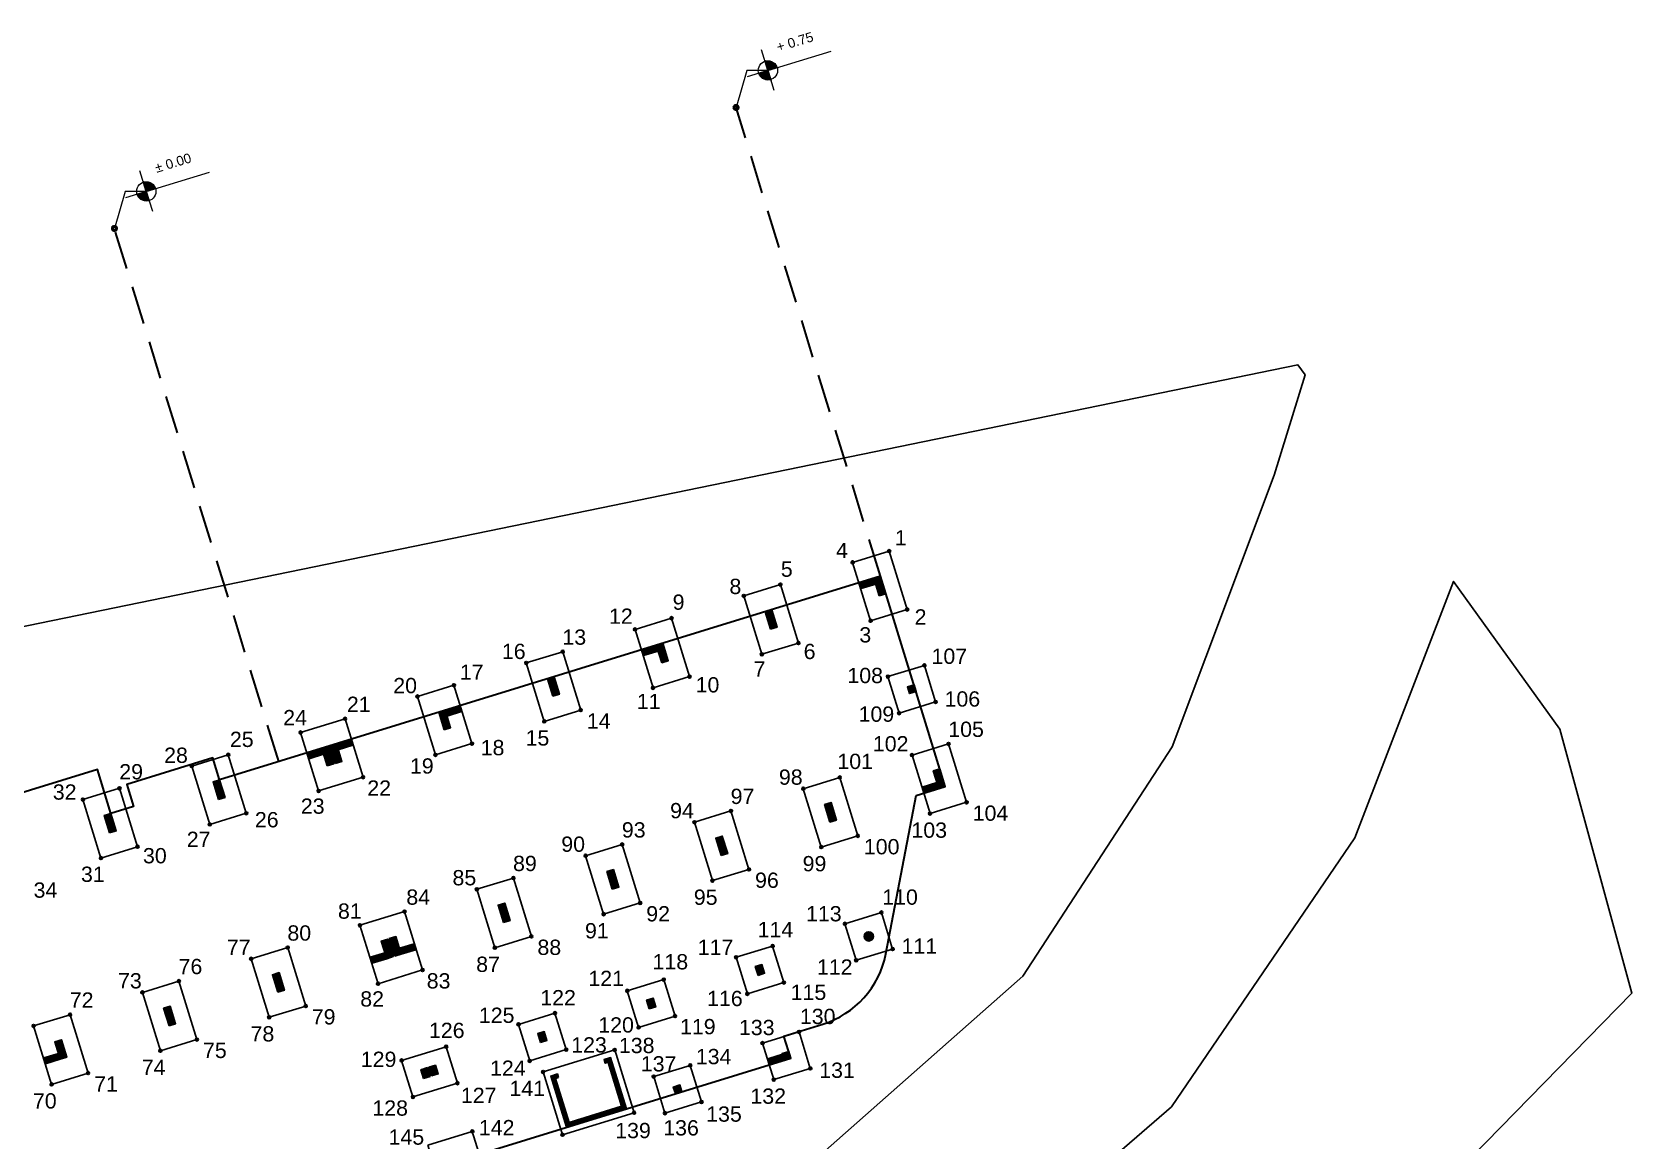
# Model space of a CAD drawing. Header units: metres. Extents: x 7509067 to 7509712, y 4726925 to 4727058.
# Drawn here: x 7509438.9 to 7509543.6, y 4726985.3 to 4727057.8 of the extents above; entities that cross this region are included whole.
import ezdxf

# ---------------------------------------------------------------- set-up
doc = ezdxf.new("R2010")
doc.units = ezdxf.units.M
doc.header["$PDMODE"] = 32
doc.header["$PDSIZE"] = 0.2
doc.linetypes.add('DASHED', pattern=[0.75, 0.5, -0.25])
for name, color, linetype, lineweight in [('Fasada', 7, 'Continuous', 15), ('Fasada_Pen_No__1', 1, 'Continuous', 18), ('muri', 7, 'Continuous', 40), ('Nr-Ri', 1, 'Continuous', 0), ('Shtyllat', 1, 'Continuous', 25), ('Text', 7, 'Continuous', 18)]:
    doc.layers.add(name, color=color, linetype=linetype, lineweight=lineweight)
doc.layers.add('Parcela_Bazë', color=7, linetype='Continuous')
doc.layers.add('Pikat e shputave', color=1, linetype='Continuous')
doc.styles.add('Dimensionet CM', font='swissc.ttf', dxfattribs={"height": 15})
doc.styles.get("Standard").update_dxf_attribs({"font": 'arial.ttf'})
pattern_1 = [(152.13, (7507569.8459, 4719710.250883), (-0.02968415523, -0.0561346678), []), (242.13, (7507569.8459, 4719710.250883), (0.0561346678, -0.02968415523), [])]

msp = doc.modelspace()

# ---------------------------------------------------------------- hatches: boundary and pattern name
h = msp.add_hatch()
h.set_pattern_fill('ANSI37', color=1, scale=0.02, angle=107.13)
h.set_pattern_definition([(152.13, (7507569.8459, 4719710.250883), (-0.02968415523, -0.0561346678), []), (242.13, (7507569.8459, 4719710.250883), (0.0561346678, -0.02968415523), [])])
h.paths.add_polyline_path([(7509476.724, 4726990.722), (7509476.294, 4726990.589), (7509476.367, 4726990.351), (7509476.558, 4726990.409), (7509477.442, 4726987.542), (7509474.002, 4726986.482), (7509473.118, 4726989.349), (7509473.309, 4726989.408), (7509473.236, 4726989.647), (7509472.806, 4726989.514), (7509473.836, 4726986.17), (7509477.755, 4726987.377)])
at = {"layer": 'Fasada'}
h = msp.add_hatch(color=256, dxfattribs=at)
h.dxf.hatch_style = 1
h.paths.add_polyline_path([(7509487.013, 4727055.308), (7509486.411, 4727055.124, 0.4142136), (7509487.197, 4727054.705)])
h.paths.add_polyline_path([(7509486.829, 4727055.91), (7509487.013, 4727055.308), (7509487.616, 4727055.492, 0.4142136)])
h = msp.add_hatch(color=256, dxfattribs=at)
h.dxf.hatch_style = 1
h.paths.add_polyline_path([(7509446.34, 4727047.393), (7509445.738, 4727047.209, 0.4142136), (7509446.524, 4727046.79)])
h.paths.add_polyline_path([(7509446.156, 4727047.995), (7509446.34, 4727047.393), (7509446.943, 4727047.577, 0.4142136)])
at = {"layer": 'Shtyllat'}
h = msp.add_hatch(dxfattribs=at)
h.set_pattern_fill('ANSI37', color=256, scale=0.02, angle=107.13, style=0)
h.set_pattern_definition([(152.13, (7508003.392076, 4727075.39005), (-0.0296841552, -0.0561346678), []), (242.13, (7508003.392076, 4727075.39005), (0.0561346678, -0.0296841552), [])])
h.paths.add_polyline_path([(7509494.001, 4727021.92), (7509493.95, 4727022.087), (7509492.994, 4727021.793), (7509493.045, 4727021.625)])
h.paths.add_polyline_path([(7509493.045, 4727021.625), (7509493.112, 4727021.41), (7509494.067, 4727021.705), (7509494.001, 4727021.92)])
h = msp.add_hatch(dxfattribs=at)
h.set_pattern_fill('ANSI37', color=256, scale=0.02, angle=107.13, style=0)
h.set_pattern_definition([(152.13, (7508029.65342, 4727174.03053), (-0.0296841552, -0.0561346678), []), (242.13, (7508029.65342, 4727174.03053), (0.0561346678, -0.0296841552), [])])
h.paths.add_polyline_path([(7509494.38, 4727022.22), (7509494.165, 4727022.153), (7509494.452, 4727021.222), (7509494.667, 4727021.288)])
h.paths.add_polyline_path([(7509494.165, 4727022.153), (7509493.95, 4727022.087), (7509494.237, 4727021.155), (7509494.452, 4727021.222)])
h.paths.add_polyline_path([(7509494.452, 4727021.222), (7509494.237, 4727021.155), (7509494.303, 4727020.94), (7509494.518, 4727021.007)])
h.paths.add_polyline_path([(7509494.667, 4727021.288), (7509494.452, 4727021.222), (7509494.518, 4727021.007), (7509494.733, 4727021.073)])
h = msp.add_hatch(dxfattribs=at)
h.set_pattern_fill('ANSI37', color=256, scale=0.02, angle=107.13, style=0)
h.set_pattern_definition([(152.13, (7508022.53391, 4727171.8362), (-0.0296841552, -0.0561346678), []), (242.13, (7508022.53391, 4727171.8362), (0.0561346678, -0.0296841552), [])])
h.paths.add_polyline_path([(7509487.26, 4727020.025), (7509487.045, 4727019.959), (7509487.332, 4727019.027), (7509487.547, 4727019.094)])
h.paths.add_polyline_path([(7509487.045, 4727019.959), (7509486.83, 4727019.893), (7509487.117, 4727018.961), (7509487.332, 4727019.027)])
h.paths.add_polyline_path([(7509487.332, 4727019.027), (7509487.117, 4727018.961), (7509487.183, 4727018.746), (7509487.398, 4727018.812)])
h.paths.add_polyline_path([(7509487.547, 4727019.094), (7509487.332, 4727019.027), (7509487.398, 4727018.812), (7509487.613, 4727018.878)])
h = msp.add_hatch(dxfattribs=at)
h.set_pattern_fill('ANSI37', color=256, scale=0.02, angle=107.13, style=0)
h.set_pattern_definition([(152.13, (7507989.153056, 4727071.001395), (-0.0296841552, -0.0561346678), []), (242.13, (7507989.153056, 4727071.001395), (0.0561346678, -0.0296841552), [])])
h.paths.add_polyline_path([(7509479.762, 4727017.531), (7509479.71, 4727017.698), (7509478.755, 4727017.404), (7509478.806, 4727017.237)])
h.paths.add_polyline_path([(7509478.806, 4727017.237), (7509478.873, 4727017.022), (7509479.828, 4727017.316), (7509479.762, 4727017.531)])
h = msp.add_hatch(dxfattribs=at)
h.set_pattern_fill('ANSI37', color=256, scale=0.02, angle=107.13, style=0)
h.set_pattern_definition([(152.13, (7508015.4144, 4727169.64187), (-0.0296841552, -0.0561346678), []), (242.13, (7508015.4144, 4727169.64187), (0.0561346678, -0.0296841552), [])])
h.paths.add_polyline_path([(7509480.141, 4727017.831), (7509479.926, 4727017.765), (7509480.213, 4727016.833), (7509480.428, 4727016.899)])
h.paths.add_polyline_path([(7509479.926, 4727017.765), (7509479.71, 4727017.698), (7509479.998, 4727016.767), (7509480.213, 4727016.833)])
h.paths.add_polyline_path([(7509480.213, 4727016.833), (7509479.998, 4727016.767), (7509480.064, 4727016.552), (7509480.279, 4727016.618)])
h.paths.add_polyline_path([(7509480.428, 4727016.899), (7509480.213, 4727016.833), (7509480.279, 4727016.618), (7509480.494, 4727016.684)])
h = msp.add_hatch(dxfattribs=at)
h.set_pattern_fill('ANSI37', color=256, scale=0.02, angle=107.13, style=0)
h.set_pattern_definition([(152.13, (7508008.29489, 4727167.44754), (-0.0296841552, -0.0561346678), []), (242.13, (7508008.29489, 4727167.44754), (0.0561346678, -0.0296841552), [])])
h.paths.add_polyline_path([(7509473.021, 4727015.637), (7509472.806, 4727015.57), (7509473.093, 4727014.639), (7509473.308, 4727014.705)])
h.paths.add_polyline_path([(7509472.806, 4727015.57), (7509472.591, 4727015.504), (7509472.878, 4727014.572), (7509473.093, 4727014.639)])
h.paths.add_polyline_path([(7509473.093, 4727014.639), (7509472.878, 4727014.572), (7509472.944, 4727014.357), (7509473.159, 4727014.424)])
h.paths.add_polyline_path([(7509473.308, 4727014.705), (7509473.093, 4727014.639), (7509473.159, 4727014.424), (7509473.374, 4727014.49)])
h = msp.add_hatch(dxfattribs=at)
h.set_pattern_fill('ANSI37', color=256, scale=0.01, angle=17.13)
h.set_pattern_definition([(62.13, (7497231.893146, 4729305.012693), (-0.0280673339, 0.01484207762), []), (152.13, (7497231.893146, 4729305.012693), (-0.01484207762, -0.0280673339), [])])
h.paths.add_polyline_path([(7509496.276, 4727014.538), (7509496.706, 4727014.67), (7509496.574, 4727015.1), (7509496.144, 4727014.968)])
h = msp.add_hatch(dxfattribs=at)
h.set_pattern_fill('ANSI37', color=256, scale=0.02, angle=107.13, style=0)
h.set_pattern_definition([(152.13, (7508001.17538, 4727165.253214), (-0.0296841552, -0.0561346678), []), (242.13, (7508001.17538, 4727165.253214), (0.0561346678, -0.0296841552), [])])
h.paths.add_polyline_path([(7509465.901, 4727013.442), (7509465.686, 4727013.376), (7509465.974, 4727012.444), (7509466.189, 4727012.511)])
h.paths.add_polyline_path([(7509465.686, 4727013.376), (7509465.471, 4727013.31), (7509465.759, 4727012.378), (7509465.974, 4727012.444)])
h.paths.add_polyline_path([(7509465.974, 4727012.444), (7509465.759, 4727012.378), (7509465.825, 4727012.163), (7509466.04, 4727012.229)])
h.paths.add_polyline_path([(7509466.189, 4727012.511), (7509465.974, 4727012.444), (7509466.04, 4727012.229), (7509466.255, 4727012.296)])
h = msp.add_hatch(dxfattribs=at)
h.set_pattern_fill('ANSI37', color=256, scale=0.02, angle=107.13, style=0)
h.set_pattern_definition([(152.13, (7507976.29971, 4727067.03982), (-0.0296841552, -0.0561346678), []), (242.13, (7507976.29971, 4727067.03982), (0.0561346678, -0.0296841552), [])])
h.paths.add_polyline_path([(7509466.909, 4727013.57), (7509466.857, 4727013.737), (7509465.901, 4727013.442), (7509465.953, 4727013.275)])
h.paths.add_polyline_path([(7509465.953, 4727013.275), (7509466.019, 4727013.06), (7509466.975, 4727013.355), (7509466.909, 4727013.57)])
h = msp.add_hatch(dxfattribs=at)
h.set_pattern_fill('ANSI37', color=256, scale=0.02, angle=107.13, style=0)
h.set_pattern_definition([(152.13, (7507969.1802, 4727064.845494), (-0.0296841552, -0.0561346678), []), (242.13, (7507969.1802, 4727064.845494), (0.0561346678, -0.0296841552), [])])
h.paths.add_polyline_path([(7509459.789, 4727011.375), (7509459.738, 4727011.542), (7509458.782, 4727011.248), (7509458.834, 4727011.081)])
h.paths.add_polyline_path([(7509458.834, 4727011.081), (7509458.9, 4727010.866), (7509459.855, 4727011.16), (7509459.789, 4727011.375)])
h = msp.add_hatch(dxfattribs=at)
h.set_pattern_fill('ANSI37', color=256, scale=0.02, angle=107.13, style=0)
h.set_pattern_definition([(152.13, (7507967.26896, 4727064.25642), (-0.0296841552, -0.0561346678), []), (242.13, (7507967.26896, 4727064.25642), (0.0561346678, -0.0296841552), [])])
h.paths.add_polyline_path([(7509457.878, 4727010.786), (7509457.826, 4727010.953), (7509456.871, 4727010.659), (7509456.922, 4727010.492)])
h.paths.add_polyline_path([(7509456.922, 4727010.492), (7509456.989, 4727010.277), (7509457.944, 4727010.571), (7509457.878, 4727010.786)])
h = msp.add_hatch(dxfattribs=at)
h.set_pattern_fill('ANSI37', color=256, scale=0.02, angle=107.13, style=0)
h.set_pattern_definition([(152.13, (7507993.53027, 4727162.89689), (-0.0296841552, -0.0561346678), []), (242.13, (7507993.53027, 4727162.89689), (0.0561346678, -0.0296841552), [])])
h.paths.add_polyline_path([(7509458.256, 4727011.086), (7509458.041, 4727011.02), (7509458.329, 4727010.088), (7509458.544, 4727010.154)])
h.paths.add_polyline_path([(7509458.041, 4727011.02), (7509457.826, 4727010.953), (7509458.114, 4727010.022), (7509458.329, 4727010.088)])
h.paths.add_polyline_path([(7509458.329, 4727010.088), (7509458.114, 4727010.022), (7509458.18, 4727009.807), (7509458.395, 4727009.873)])
h.paths.add_polyline_path([(7509458.544, 4727010.154), (7509458.329, 4727010.088), (7509458.395, 4727009.873), (7509458.61, 4727009.939)])
h = msp.add_hatch(dxfattribs=at)
h.set_pattern_fill('ANSI37', color=256, scale=0.02, angle=107.13, style=0)
h.set_pattern_definition([(152.13, (7507994.05587, 4727163.058886), (-0.0296841552, -0.0561346678), []), (242.13, (7507994.05587, 4727163.058886), (0.0561346678, -0.0296841552), [])])
h.paths.add_polyline_path([(7509458.782, 4727011.248), (7509458.567, 4727011.182), (7509458.854, 4727010.25), (7509459.069, 4727010.316)])
h.paths.add_polyline_path([(7509458.567, 4727011.182), (7509458.352, 4727011.115), (7509458.639, 4727010.184), (7509458.854, 4727010.25)])
h.paths.add_polyline_path([(7509458.854, 4727010.25), (7509458.639, 4727010.184), (7509458.705, 4727009.969), (7509458.92, 4727010.035)])
h.paths.add_polyline_path([(7509459.069, 4727010.316), (7509458.854, 4727010.25), (7509458.92, 4727010.035), (7509459.135, 4727010.101)])
h = msp.add_hatch(dxfattribs=at)
h.set_pattern_fill('ANSI37', color=256, scale=0.02, angle=107.13, style=0)
h.set_pattern_definition([(152.13, (7508033.541356, 4727161.416094), (-0.0296841552, -0.0561346678), []), (242.13, (7508033.541356, 4727161.416094), (0.0561346678, -0.0296841552), [])])
h.paths.add_polyline_path([(7509498.267, 4727009.605), (7509498.052, 4727009.539), (7509498.34, 4727008.607), (7509498.555, 4727008.673)])
h.paths.add_polyline_path([(7509498.052, 4727009.539), (7509497.837, 4727009.473), (7509498.125, 4727008.541), (7509498.34, 4727008.607)])
h.paths.add_polyline_path([(7509498.34, 4727008.607), (7509498.125, 4727008.541), (7509498.191, 4727008.326), (7509498.406, 4727008.392)])
h.paths.add_polyline_path([(7509498.555, 4727008.673), (7509498.34, 4727008.607), (7509498.406, 4727008.392), (7509498.621, 4727008.458)])
h = msp.add_hatch(dxfattribs=at)
h.set_pattern_fill('ANSI37', color=256, scale=0.02, angle=107.13, style=0)
h.set_pattern_definition([(152.13, (7507986.41079, 4727160.70257), (-0.0296841552, -0.0561346678), []), (242.13, (7507986.41079, 4727160.70257), (0.0561346678, -0.0296841552), [])])
h.paths.add_polyline_path([(7509451.137, 4727008.892), (7509450.922, 4727008.825), (7509451.209, 4727007.894), (7509451.424, 4727007.96)])
h.paths.add_polyline_path([(7509450.922, 4727008.825), (7509450.707, 4727008.759), (7509450.994, 4727007.827), (7509451.209, 4727007.894)])
h.paths.add_polyline_path([(7509451.209, 4727007.894), (7509450.994, 4727007.827), (7509451.06, 4727007.612), (7509451.275, 4727007.679)])
h.paths.add_polyline_path([(7509451.424, 4727007.96), (7509451.209, 4727007.894), (7509451.275, 4727007.679), (7509451.49, 4727007.745)])
h = msp.add_hatch(dxfattribs=at)
h.set_pattern_fill('ANSI37', color=256, scale=0.02, angle=107.13, style=0)
h.set_pattern_definition([(152.13, (7508007.51568, 4727062.01112), (-0.0296841552, -0.0561346678), []), (242.13, (7508007.51568, 4727062.01112), (0.0561346678, -0.0296841552), [])])
h.paths.add_polyline_path([(7509498.125, 4727008.541), (7509498.073, 4727008.708), (7509497.117, 4727008.414), (7509497.169, 4727008.246)])
h.paths.add_polyline_path([(7509497.169, 4727008.246), (7509497.235, 4727008.031), (7509498.191, 4727008.326), (7509498.125, 4727008.541)])
h = msp.add_hatch(dxfattribs=at)
h.set_pattern_fill('ANSI37', color=256, scale=0.02, angle=107.13, style=0)
h.set_pattern_definition([(152.13, (7508026.421846, 4727159.221766), (-0.0296841552, -0.0561346678), []), (242.13, (7508026.421846, 4727159.221766), (0.0561346678, -0.0296841552), [])])
h.paths.add_polyline_path([(7509491.148, 4727007.411), (7509490.933, 4727007.345), (7509491.22, 4727006.413), (7509491.435, 4727006.479)])
h.paths.add_polyline_path([(7509490.933, 4727007.345), (7509490.718, 4727007.278), (7509491.005, 4727006.347), (7509491.22, 4727006.413)])
h.paths.add_polyline_path([(7509491.22, 4727006.413), (7509491.005, 4727006.347), (7509491.071, 4727006.132), (7509491.286, 4727006.198)])
h.paths.add_polyline_path([(7509491.435, 4727006.479), (7509491.22, 4727006.413), (7509491.286, 4727006.198), (7509491.501, 4727006.264)])
h = msp.add_hatch(dxfattribs=at)
h.set_pattern_fill('ANSI37', color=256, scale=0.02, angle=107.13, style=0)
h.set_pattern_definition([(152.13, (7507979.29128, 4727158.50824), (-0.0296841552, -0.0561346678), []), (242.13, (7507979.29128, 4727158.50824), (0.0561346678, -0.0296841552), [])])
h.paths.add_polyline_path([(7509444.017, 4727006.697), (7509443.802, 4727006.631), (7509444.09, 4727005.699), (7509444.305, 4727005.766)])
h.paths.add_polyline_path([(7509443.802, 4727006.631), (7509443.587, 4727006.565), (7509443.875, 4727005.633), (7509444.09, 4727005.699)])
h.paths.add_polyline_path([(7509444.09, 4727005.699), (7509443.875, 4727005.633), (7509443.941, 4727005.418), (7509444.156, 4727005.484)])
h.paths.add_polyline_path([(7509444.305, 4727005.766), (7509444.09, 4727005.699), (7509444.156, 4727005.484), (7509444.371, 4727005.551)])
h = msp.add_hatch(dxfattribs=at)
h.set_pattern_fill('ANSI37', color=256, scale=0.02, angle=107.13, style=0)
h.set_pattern_definition([(152.13, (7508019.302336, 4727157.02744), (-0.0296841552, -0.0561346678), []), (242.13, (7508019.302336, 4727157.02744), (0.0561346678, -0.0296841552), [])])
h.paths.add_polyline_path([(7509484.028, 4727005.217), (7509483.813, 4727005.15), (7509484.101, 4727004.218), (7509484.316, 4727004.285)])
h.paths.add_polyline_path([(7509483.813, 4727005.15), (7509483.598, 4727005.084), (7509483.886, 4727004.152), (7509484.101, 4727004.218)])
h.paths.add_polyline_path([(7509484.101, 4727004.218), (7509483.886, 4727004.152), (7509483.952, 4727003.937), (7509484.167, 4727004.003)])
h.paths.add_polyline_path([(7509484.316, 4727004.285), (7509484.101, 4727004.218), (7509484.167, 4727004.003), (7509484.382, 4727004.07)])
h = msp.add_hatch(dxfattribs=at)
h.set_pattern_fill('ANSI37', color=256, scale=0.02, angle=107.13, style=0)
h.set_pattern_definition([(152.13, (7508012.182826, 4727154.83311), (-0.0296841552, -0.0561346678), []), (242.13, (7508012.182826, 4727154.83311), (0.0561346678, -0.0296841552), [])])
h.paths.add_polyline_path([(7509476.909, 4727003.022), (7509476.694, 4727002.956), (7509476.981, 4727002.024), (7509477.196, 4727002.09)])
h.paths.add_polyline_path([(7509476.694, 4727002.956), (7509476.479, 4727002.89), (7509476.766, 4727001.958), (7509476.981, 4727002.024)])
h.paths.add_polyline_path([(7509476.981, 4727002.024), (7509476.766, 4727001.958), (7509476.832, 4727001.743), (7509477.047, 4727001.809)])
h.paths.add_polyline_path([(7509477.196, 4727002.09), (7509476.981, 4727002.024), (7509477.047, 4727001.809), (7509477.262, 4727001.875)])
h = msp.add_hatch(dxfattribs=at)
h.set_pattern_fill('ANSI37', color=256, scale=0.02, angle=107.13, style=0)
h.set_pattern_definition([(152.13, (7508005.063316, 4727152.63878), (-0.0296841552, -0.0561346678), []), (242.13, (7508005.063316, 4727152.63878), (0.0561346678, -0.0296841552), [])])
h.paths.add_polyline_path([(7509469.789, 4727000.828), (7509469.574, 4727000.762), (7509469.862, 4726999.83), (7509470.077, 4726999.896)])
h.paths.add_polyline_path([(7509469.574, 4727000.762), (7509469.359, 4727000.695), (7509469.647, 4726999.764), (7509469.862, 4726999.83)])
h.paths.add_polyline_path([(7509469.862, 4726999.83), (7509469.647, 4726999.764), (7509469.713, 4726999.549), (7509469.928, 4726999.615)])
h.paths.add_polyline_path([(7509470.077, 4726999.896), (7509469.862, 4726999.83), (7509469.928, 4726999.615), (7509470.143, 4726999.681)])
h = msp.add_hatch(dxfattribs=at)
h.set_pattern_fill('ANSI37', color=256, scale=0.02, angle=107.13, style=0)
h.set_pattern_definition(pattern_1)
h.paths.add_polyline_path([(7509493.9, 4726998.737), (7509493.613, 4726998.648), (7509493.702, 4726998.362, 0.4142136)])
h.paths.add_polyline_path([(7509493.702, 4726998.362), (7509493.613, 4726998.648), (7509493.327, 4726998.56, 0.4142136)])
h.paths.add_polyline_path([(7509493.525, 4726998.935, 0.4142136), (7509493.327, 4726998.56), (7509493.613, 4726998.648)])
h.paths.add_polyline_path([(7509493.613, 4726998.648), (7509493.9, 4726998.737, 0.4142136), (7509493.525, 4726998.935)])
h = msp.add_hatch(dxfattribs=at)
h.set_pattern_fill('ANSI37', color=256, scale=0.02, angle=107.13, style=0)
h.set_pattern_definition([(152.13, (7507997.418205, 4727150.282455), (-0.0296841552, -0.0561346678), []), (242.13, (7507997.418205, 4727150.282455), (0.0561346678, -0.0296841552), [])])
h.paths.add_polyline_path([(7509462.144, 4726998.472), (7509461.929, 4726998.405), (7509462.216, 4726997.474), (7509462.432, 4726997.54)])
h.paths.add_polyline_path([(7509461.929, 4726998.405), (7509461.714, 4726998.339), (7509462.001, 4726997.407), (7509462.216, 4726997.474)])
h.paths.add_polyline_path([(7509462.216, 4726997.474), (7509462.001, 4726997.407), (7509462.068, 4726997.192), (7509462.283, 4726997.258)])
h.paths.add_polyline_path([(7509462.432, 4726997.54), (7509462.216, 4726997.474), (7509462.283, 4726997.258), (7509462.498, 4726997.325)])
h = msp.add_hatch(dxfattribs=at)
h.set_pattern_fill('ANSI37', color=256, scale=0.02, angle=107.13, style=0)
h.set_pattern_definition([(152.13, (7507997.943806, 4727150.44445), (-0.0296841552, -0.0561346678), []), (242.13, (7507997.943806, 4727150.44445), (0.0561346678, -0.0296841552), [])])
h.paths.add_polyline_path([(7509462.67, 4726998.634), (7509462.455, 4726998.567), (7509462.742, 4726997.635), (7509462.957, 4726997.702)])
h.paths.add_polyline_path([(7509462.455, 4726998.567), (7509462.24, 4726998.501), (7509462.527, 4726997.569), (7509462.742, 4726997.635)])
h.paths.add_polyline_path([(7509462.742, 4726997.635), (7509462.527, 4726997.569), (7509462.593, 4726997.354), (7509462.808, 4726997.42)])
h.paths.add_polyline_path([(7509462.957, 4726997.702), (7509462.742, 4726997.635), (7509462.808, 4726997.42), (7509463.023, 4726997.487)])
h = msp.add_hatch(dxfattribs=at)
h.set_pattern_fill('ANSI37', color=256, scale=0.02, angle=107.13, style=0)
h.set_pattern_definition([(152.13, (7507997.943806, 4727150.44445), (-0.0296841552, -0.0561346678), []), (242.13, (7507997.943806, 4727150.44445), (0.0561346678, -0.0296841552), [])])
h.paths.add_polyline_path([(7509462.67, 4726998.634), (7509462.455, 4726998.567), (7509462.742, 4726997.635), (7509462.957, 4726997.702)])
h.paths.add_polyline_path([(7509462.455, 4726998.567), (7509462.24, 4726998.501), (7509462.527, 4726997.569), (7509462.742, 4726997.635)])
h.paths.add_polyline_path([(7509462.742, 4726997.635), (7509462.527, 4726997.569), (7509462.593, 4726997.354), (7509462.808, 4726997.42)])
h.paths.add_polyline_path([(7509462.957, 4726997.702), (7509462.742, 4726997.635), (7509462.808, 4726997.42), (7509463.023, 4726997.487)])
h = msp.add_hatch(dxfattribs=at)
h.set_pattern_fill('ANSI37', color=256, scale=0.02, angle=107.13, style=0)
h.set_pattern_definition([(152.13, (7507973.30377, 4727051.46655), (-0.0296841552, -0.0561346678), []), (242.13, (7507973.30377, 4727051.46655), (0.0561346678, -0.0296841552), [])])
h.paths.add_polyline_path([(7509463.913, 4726997.996), (7509463.861, 4726998.164), (7509462.906, 4726997.869), (7509462.957, 4726997.702)])
h.paths.add_polyline_path([(7509462.957, 4726997.702), (7509463.023, 4726997.487), (7509463.979, 4726997.781), (7509463.913, 4726997.996)])
h = msp.add_hatch(dxfattribs=at)
h.set_pattern_fill('ANSI37', color=256, scale=0.02, angle=107.13, style=0)
h.set_pattern_definition([(152.13, (7507971.39253, 4727050.87748), (-0.0296841552, -0.0561346678), []), (242.13, (7507971.39253, 4727050.87748), (0.0561346678, -0.0296841552), [])])
h.paths.add_polyline_path([(7509462.002, 4726997.407), (7509461.95, 4726997.574), (7509460.994, 4726997.28), (7509461.046, 4726997.113)])
h.paths.add_polyline_path([(7509461.046, 4726997.113), (7509461.112, 4726996.898), (7509462.068, 4726997.192), (7509462.002, 4726997.407)])
h = msp.add_hatch(dxfattribs=at)
h.set_pattern_fill('ANSI37', color=256, scale=0.02, angle=107.13, style=0)
h.set_pattern_definition(pattern_1)
h.paths.add_polyline_path([(7509486.494, 4726996.454), (7509486.405, 4726996.741), (7509486.19, 4726996.674), (7509486.279, 4726996.388)])
h.paths.add_polyline_path([(7509486.709, 4726996.52), (7509486.62, 4726996.807), (7509486.405, 4726996.741), (7509486.494, 4726996.454)])
h.paths.add_polyline_path([(7509486.709, 4726996.52), (7509486.494, 4726996.454), (7509486.582, 4726996.167), (7509486.797, 4726996.234)])
h.paths.add_polyline_path([(7509486.494, 4726996.454), (7509486.279, 4726996.388), (7509486.367, 4726996.101), (7509486.582, 4726996.167)])
h = msp.add_hatch(dxfattribs=at)
h.set_pattern_fill('ANSI37', color=256, scale=0.02, angle=107.13, style=0)
h.set_pattern_definition([(152.13, (7507990.29873, 4727148.08814), (-0.0296841552, -0.0561346678), []), (242.13, (7507990.29873, 4727148.08814), (0.0561346678, -0.0296841552), [])])
h.paths.add_polyline_path([(7509455.025, 4726996.277), (7509454.81, 4726996.211), (7509455.097, 4726995.279), (7509455.312, 4726995.345)])
h.paths.add_polyline_path([(7509454.81, 4726996.211), (7509454.595, 4726996.145), (7509454.882, 4726995.213), (7509455.097, 4726995.279)])
h.paths.add_polyline_path([(7509455.097, 4726995.279), (7509454.882, 4726995.213), (7509454.948, 4726994.998), (7509455.163, 4726995.064)])
h.paths.add_polyline_path([(7509455.312, 4726995.345), (7509455.097, 4726995.279), (7509455.163, 4726995.064), (7509455.378, 4726995.13)])
h = msp.add_hatch(dxfattribs=at)
h.set_pattern_fill('ANSI37', color=256, scale=0.02, angle=107.13, style=0)
h.set_pattern_definition(pattern_1)
h.paths.add_polyline_path([(7509479.374, 4726994.26), (7509479.286, 4726994.546), (7509479.071, 4726994.48), (7509479.159, 4726994.193)])
h.paths.add_polyline_path([(7509479.589, 4726994.326), (7509479.501, 4726994.613), (7509479.286, 4726994.546), (7509479.374, 4726994.26)])
h.paths.add_polyline_path([(7509479.589, 4726994.326), (7509479.374, 4726994.26), (7509479.463, 4726993.973), (7509479.678, 4726994.039)])
h.paths.add_polyline_path([(7509479.374, 4726994.26), (7509479.159, 4726994.193), (7509479.248, 4726993.907), (7509479.463, 4726993.973)])
h = msp.add_hatch(dxfattribs=at)
h.set_pattern_fill('ANSI37', color=256, scale=0.02, angle=107.13, style=0)
h.set_pattern_definition([(152.13, (7507983.17922, 4727145.89381), (-0.0296841552, -0.0561346678), []), (242.13, (7507983.17922, 4727145.89381), (0.0561346678, -0.0296841552), [])])
h.paths.add_polyline_path([(7509447.905, 4726994.083), (7509447.69, 4726994.017), (7509447.977, 4726993.085), (7509448.193, 4726993.151)])
h.paths.add_polyline_path([(7509447.69, 4726994.017), (7509447.475, 4726993.95), (7509447.762, 4726993.019), (7509447.977, 4726993.085)])
h.paths.add_polyline_path([(7509447.977, 4726993.085), (7509447.762, 4726993.019), (7509447.829, 4726992.804), (7509448.044, 4726992.87)])
h.paths.add_polyline_path([(7509448.193, 4726993.151), (7509447.977, 4726993.085), (7509448.044, 4726992.87), (7509448.259, 4726992.936)])
h = msp.add_hatch(dxfattribs=at)
h.set_pattern_fill('ANSI37', color=256, scale=0.02, angle=107.13, style=0)
h.set_pattern_definition([(152.13, (7507976.05971, 4727143.69948), (-0.0296841552, -0.0561346678), []), (242.13, (7507976.05971, 4727143.69948), (0.0561346678, -0.0296841552), [])])
h.paths.add_polyline_path([(7509440.786, 4726991.889), (7509440.571, 4726991.822), (7509440.858, 4726990.891), (7509441.073, 4726990.957)])
h.paths.add_polyline_path([(7509440.571, 4726991.822), (7509440.356, 4726991.756), (7509440.643, 4726990.824), (7509440.858, 4726990.891)])
h.paths.add_polyline_path([(7509440.858, 4726990.891), (7509440.643, 4726990.824), (7509440.709, 4726990.609), (7509440.924, 4726990.676)])
h.paths.add_polyline_path([(7509441.073, 4726990.957), (7509440.858, 4726990.891), (7509440.924, 4726990.676), (7509441.139, 4726990.742)])
h = msp.add_hatch(dxfattribs=at)
h.set_pattern_fill('ANSI37', color=256, scale=0.02, angle=107.13, style=0)
h.set_pattern_definition(pattern_1)
h.paths.add_polyline_path([(7509472.255, 4726992.065), (7509472.166, 4726992.352), (7509471.951, 4726992.286), (7509472.04, 4726991.999)])
h.paths.add_polyline_path([(7509472.47, 4726992.132), (7509472.381, 4726992.418), (7509472.166, 4726992.352), (7509472.255, 4726992.065)])
h.paths.add_polyline_path([(7509472.47, 4726992.132), (7509472.255, 4726992.065), (7509472.343, 4726991.779), (7509472.558, 4726991.845)])
h.paths.add_polyline_path([(7509472.255, 4726992.065), (7509472.04, 4726991.999), (7509472.128, 4726991.712), (7509472.343, 4726991.779)])
h = msp.add_hatch(dxfattribs=at)
h.set_pattern_fill('ANSI37', color=256, scale=0.02, angle=107.13, style=0)
h.set_pattern_definition([(152.13, (7507950.034, 4727044.29449), (-0.0296841552, -0.0561346678), []), (242.13, (7507950.034, 4727044.29449), (0.0561346678, -0.0296841552), [])])
h.paths.add_polyline_path([(7509440.643, 4726990.824), (7509440.591, 4726990.991), (7509439.636, 4726990.697), (7509439.687, 4726990.53)])
h.paths.add_polyline_path([(7509439.687, 4726990.53), (7509439.754, 4726990.315), (7509440.709, 4726990.609), (7509440.643, 4726990.824)])
h = msp.add_hatch(dxfattribs=at)
h.set_pattern_fill('ANSI37', color=256, scale=0.02, angle=107.13, style=0)
h.set_pattern_definition(pattern_1)
h.paths.add_polyline_path([(7509488.009, 4726990.773), (7509487.958, 4726990.941), (7509487.002, 4726990.646), (7509487.054, 4726990.479)])
h.paths.add_polyline_path([(7509487.054, 4726990.479), (7509487.12, 4726990.264), (7509488.075, 4726990.558), (7509488.009, 4726990.773)])
h = msp.add_hatch(dxfattribs=at)
h.set_pattern_fill('ANSI37', color=256, scale=0.02, angle=107.13, style=0)
h.set_pattern_definition(pattern_1)
h.paths.add_polyline_path([(7509488.158, 4726991.055), (7509487.943, 4726990.988), (7509488.075, 4726990.558), (7509488.29, 4726990.625)])
h.paths.add_polyline_path([(7509488.373, 4726991.121), (7509488.158, 4726991.055), (7509488.29, 4726990.625), (7509488.506, 4726990.691)])
h = msp.add_hatch(dxfattribs=at)
h.set_pattern_fill('ANSI37', color=256, scale=0.02, angle=107.13, style=0)
h.set_pattern_definition(pattern_1)
h.paths.add_polyline_path([(7509464.61, 4726989.709), (7509464.521, 4726989.996), (7509464.306, 4726989.929), (7509464.395, 4726989.643)])
h.paths.add_polyline_path([(7509464.825, 4726989.775), (7509464.736, 4726990.062), (7509464.521, 4726989.996), (7509464.61, 4726989.709)])
h.paths.add_polyline_path([(7509464.825, 4726989.775), (7509464.61, 4726989.709), (7509464.698, 4726989.422), (7509464.913, 4726989.489)])
h.paths.add_polyline_path([(7509464.61, 4726989.709), (7509464.395, 4726989.643), (7509464.483, 4726989.356), (7509464.698, 4726989.422)])
h = msp.add_hatch(dxfattribs=at)
h.set_pattern_fill('ANSI37', color=256, scale=0.02, angle=107.13, style=0)
h.set_pattern_definition(pattern_1)
h.paths.add_polyline_path([(7509465.135, 4726989.871), (7509465.047, 4726990.158), (7509464.832, 4726990.091), (7509464.92, 4726989.805)])
h.paths.add_polyline_path([(7509465.35, 4726989.937), (7509465.262, 4726990.224), (7509465.047, 4726990.158), (7509465.135, 4726989.871)])
h.paths.add_polyline_path([(7509465.35, 4726989.937), (7509465.135, 4726989.871), (7509465.224, 4726989.584), (7509465.439, 4726989.651)])
h.paths.add_polyline_path([(7509465.135, 4726989.871), (7509464.92, 4726989.805), (7509465.009, 4726989.518), (7509465.224, 4726989.584)])
h = msp.add_hatch(dxfattribs=at)
h.set_pattern_fill('ANSI37', color=256, scale=0.02, angle=107.13, style=0)
h.set_pattern_definition(pattern_1)
h.paths.add_polyline_path([(7509481.038, 4726988.86), (7509480.823, 4726988.794), (7509480.956, 4726988.364), (7509481.171, 4726988.43)])
h.paths.add_polyline_path([(7509481.253, 4726988.927), (7509481.038, 4726988.86), (7509481.171, 4726988.43), (7509481.386, 4726988.496)])

# ---------------------------------------------------------------- linework, layer by layer
at = {"color": 252}
for points in [[(7509492.558, 4727023.123), (7509494.947, 4727023.859), (7509496.125, 4727020.037), (7509493.736, 4727019.3), (7509492.558, 4727023.123)], [(7509485.438, 4727020.929), (7509487.827, 4727021.665), (7509489.005, 4727017.843), (7509486.616, 4727017.106), (7509485.438, 4727020.929)], [(7509478.319, 4727018.734), (7509480.708, 4727019.471), (7509481.886, 4727015.648), (7509479.497, 4727014.912), (7509478.319, 4727018.734)], [(7509471.199, 4727016.54), (7509473.588, 4727017.276), (7509474.766, 4727013.454), (7509472.377, 4727012.717), (7509471.199, 4727016.54)], [(7509494.862, 4727015.645), (7509497.252, 4727016.382), (7509497.988, 4727013.992), (7509495.599, 4727013.256), (7509494.862, 4727015.645)], [(7509464.08, 4727014.346), (7509466.469, 4727015.082), (7509467.647, 4727011.26), (7509465.258, 4727010.523), (7509464.08, 4727014.346)], [(7509456.434, 4727011.989), (7509459.349, 4727012.888), (7509460.527, 4727009.065), (7509457.613, 4727008.167), (7509456.434, 4727011.989)], [(7509449.315, 4727009.795), (7509451.704, 4727010.531), (7509452.882, 4727006.709), (7509450.493, 4727005.973), (7509449.315, 4727009.795)], [(7509496.446, 4727010.509), (7509498.835, 4727011.245), (7509500.013, 4727007.422), (7509497.624, 4727006.686), (7509496.446, 4727010.509)], [(7509442.195, 4727007.601), (7509444.585, 4727008.337), (7509445.763, 4727004.515), (7509443.374, 4727003.778), (7509442.195, 4727007.601)], [(7509489.326, 4727008.314), (7509491.715, 4727009.051), (7509492.893, 4727005.228), (7509490.504, 4727004.492), (7509489.326, 4727008.314)], [(7509482.207, 4727006.12), (7509484.596, 4727006.856), (7509485.774, 4727003.034), (7509483.385, 4727002.297), (7509482.207, 4727006.12)], [(7509475.087, 4727003.926), (7509477.476, 4727004.662), (7509478.654, 4727000.839), (7509476.265, 4727000.103), (7509475.087, 4727003.926)], [(7509467.968, 4727001.731), (7509470.357, 4727002.468), (7509471.535, 4726998.645), (7509469.146, 4726997.909), (7509467.968, 4727001.731)], [(7509460.322, 4726999.375), (7509463.237, 4727000.273), (7509464.415, 4726996.451), (7509461.501, 4726995.552), (7509460.322, 4726999.375)], [(7509492.051, 4726999.475), (7509494.44, 4727000.211), (7509495.176, 4726997.822), (7509492.787, 4726997.086), (7509492.051, 4726999.475)], [(7509453.203, 4726997.181), (7509455.592, 4726997.917), (7509456.77, 4726994.094), (7509454.381, 4726993.358), (7509453.203, 4726997.181)], [(7509484.931, 4726997.28), (7509487.32, 4726998.017), (7509488.056, 4726995.628), (7509485.667, 4726994.891), (7509484.931, 4726997.28)], [(7509446.083, 4726994.986), (7509448.473, 4726995.723), (7509449.651, 4726991.9), (7509447.262, 4726991.164), (7509446.083, 4726994.986)], [(7509477.812, 4726995.086), (7509480.201, 4726995.822), (7509480.937, 4726993.433), (7509478.548, 4726992.697), (7509477.812, 4726995.086)], [(7509438.964, 4726992.792), (7509441.353, 4726993.528), (7509442.531, 4726989.706), (7509440.142, 4726988.969), (7509438.964, 4726992.792)], [(7509470.692, 4726992.892), (7509473.081, 4726993.628), (7509473.817, 4726991.239), (7509471.428, 4726990.503), (7509470.692, 4726992.892)], [(7509463.047, 4726990.535), (7509465.962, 4726991.434), (7509466.698, 4726989.045), (7509463.783, 4726988.146), (7509463.047, 4726990.535)], [(7509486.661, 4726991.666), (7509489.051, 4726992.402), (7509489.787, 4726990.013), (7509487.398, 4726989.277), (7509486.661, 4726991.666)], [(7509479.542, 4726989.472), (7509481.931, 4726990.208), (7509482.667, 4726987.819), (7509480.278, 4726987.082), (7509479.542, 4726989.472)], [(7509464.755, 4726984.993), (7509467.67, 4726985.891), (7509468.406, 4726983.502), (7509465.492, 4726982.604), (7509464.755, 4726984.993)]]:
    msp.add_lwpolyline(points, dxfattribs=at)
msp.add_lwpolyline([(7509476.988, 4726991.222), (7509478.255, 4726987.113), (7509473.572, 4726985.67), (7509472.305, 4726989.779)], close=True, dxfattribs=at)
for p in [(7509494.947, 4727023.859), (7509492.558, 4727023.123), (7509487.827, 4727021.665), (7509485.438, 4727020.929), (7509496.125, 4727020.037), (7509478.319, 4727018.734), (7509480.708, 4727019.471), (7509493.736, 4727019.3), (7509489.005, 4727017.843), (7509471.199, 4727016.54), (7509473.588, 4727017.276), (7509486.616, 4727017.106), (7509481.886, 4727015.648), (7509494.862, 4727015.645), (7509497.252, 4727016.382), (7509464.08, 4727014.346), (7509466.469, 4727015.082), (7509479.497, 4727014.912), (7509474.766, 4727013.454), (7509497.988, 4727013.992), (7509459.349, 4727012.888), (7509472.377, 4727012.717), (7509495.599, 4727013.256), (7509456.434, 4727011.989), (7509467.647, 4727011.26), (7509498.835, 4727011.245), (7509451.704, 4727010.531), (7509465.258, 4727010.523), (7509496.446, 4727010.509), (7509449.315, 4727009.795), (7509444.585, 4727008.337), (7509457.613, 4727008.167), (7509460.527, 4727009.065), (7509489.326, 4727008.314), (7509491.715, 4727009.051), (7509442.195, 4727007.601), (7509500.013, 4727007.422), (7509450.493, 4727005.973), (7509452.882, 4727006.709), (7509482.207, 4727006.12), (7509484.596, 4727006.856), (7509497.624, 4727006.686), (7509492.893, 4727005.228), (7509445.763, 4727004.515), (7509475.087, 4727003.926), (7509477.476, 4727004.662), (7509490.504, 4727004.492), (7509443.374, 4727003.778), (7509485.774, 4727003.034), (7509470.357, 4727002.468), (7509483.385, 4727002.297), (7509467.968, 4727001.731), (7509478.654, 4727000.839), (7509463.237, 4727000.273), (7509476.265, 4727000.103), (7509494.44, 4727000.211), (7509460.322, 4726999.375), (7509471.535, 4726998.645), (7509492.051, 4726999.475), (7509455.592, 4726997.917), (7509469.146, 4726997.909), (7509487.32, 4726998.017), (7509495.176, 4726997.822), (7509453.203, 4726997.181), (7509484.931, 4726997.28), (7509492.787, 4726997.086), (7509448.473, 4726995.723), (7509461.501, 4726995.552), (7509464.415, 4726996.451), (7509480.201, 4726995.822), (7509488.056, 4726995.628), (7509446.083, 4726994.986), (7509477.812, 4726995.086), (7509485.667, 4726994.891), (7509441.353, 4726993.528), (7509456.77, 4726994.094), (7509473.081, 4726993.628), (7509480.937, 4726993.433), (7509438.964, 4726992.792), (7509454.381, 4726993.358), (7509470.692, 4726992.892), (7509478.548, 4726992.697), (7509489.051, 4726992.402), (7509449.651, 4726991.9), (7509465.962, 4726991.434), (7509486.661, 4726991.666), (7509447.262, 4726991.164), (7509463.047, 4726990.535), (7509471.428, 4726990.503), (7509473.817, 4726991.239), (7509476.988, 4726991.222), (7509442.531, 4726989.706), (7509472.305, 4726989.779), (7509479.542, 4726989.472), (7509481.931, 4726990.208), (7509487.398, 4726989.277), (7509489.787, 4726990.013), (7509440.142, 4726988.969), (7509463.783, 4726988.146), (7509466.698, 4726989.045), (7509478.255, 4726987.113), (7509482.667, 4726987.819), (7509480.278, 4726987.082), (7509467.67, 4726985.891), (7509473.572, 4726985.67)]:
    msp.add_point(p)
at = {"layer": 'Fasada'}
for p, q in [((7509487.013, 4727055.308), (7509486.599, 4727056.662)), ((7509487.013, 4727055.308), (7509491.159, 4727056.575)), ((7509487.013, 4727055.308), (7509485.659, 4727054.894)), ((7509486.806, 4727055.985), (7509487.22, 4727054.631)), ((7509487.013, 4727055.308), (7509487.409, 4727054.011)), ((7509446.34, 4727047.393), (7509445.926, 4727048.747)), ((7509446.133, 4727048.07), (7509446.547, 4727046.716)), ((7509446.34, 4727047.393), (7509450.486, 4727048.66)), ((7509446.34, 4727047.393), (7509444.986, 4727046.979)), ((7509446.34, 4727047.393), (7509446.736, 4727046.096))]:
    msp.add_line(p, q, dxfattribs=at)
for centre in [(7509487.013, 4727055.308), (7509446.34, 4727047.393)]:
    msp.add_circle(centre, 0.63, dxfattribs=at)
at = {"layer": 'Fasada_Pen_No__1', "lineweight": 50}
for centre in [(7509484.929, 4727052.883), (7509444.256, 4727044.968)]:
    msp.add_circle(centre, 0.138, dxfattribs=at)
at = {"layer": 'muri', "linetype": 'DASHED', "lineweight": 30, "ltscale": 5}
for p, q in [((7509494.38, 4727022.22), (7509484.929, 4727052.883)), ((7509455.007, 4727010.085), (7509444.256, 4727044.968))]:
    msp.add_line(p, q, dxfattribs=at)
at = {"layer": 'muri', "lineweight": 30}
msp.add_lwpolyline([(7509494.724, 4726997.506), (7509496.718, 4727007.872), (7509498.621, 4727008.458), (7509494.38, 4727022.22), (7509451.137, 4727008.892), (7509450.695, 4727010.325), (7509445.057, 4727008.587), (7509445.499, 4727007.154), (7509444.017, 4727006.697), (7509443.153, 4727009.57), (7509414.207, 4727000.648)], dxfattribs=at)
msp.add_lwpolyline([(7509387.351, 4726959.514), (7509488.506, 4726990.691), (7509488.064, 4726992.124), (7509490.599, 4726992.906, 0.277233), (7509494.724, 4726997.506)], format="xyb", dxfattribs=at)
at = {"layer": 'Nr-Ri'}
for points in [[(7509487.013, 4727055.308), (7509485.631, 4727055.308), (7509484.929, 4727052.883)], [(7509446.34, 4727047.393), (7509444.958, 4727047.393), (7509444.256, 4727044.968)]]:
    msp.add_lwpolyline(points, dxfattribs=at)
at = {"layer": 'Parcela_Bazë', "color": 7, "linetype": 'Continuous'}
for points in [[(7509435.773, 4726969.001), (7509455.572, 4726972.112), (7509490.22, 4726984.132), (7509503.702, 4726996.051), (7509513.469, 4727011.06), (7509520.144, 4727028.834), (7509522.161, 4727035.397), (7509521.697, 4727036.044), (7509429.575, 4727017.146)], [(7509407.666, 4726941.434), (7509445.418, 4726936.603), (7509483.172, 4726948.55), (7509515.84, 4726966.599), (7509543.552, 4726994.945), (7509538.82, 4727012.208), (7509531.873, 4727021.879), (7509525.412, 4727005.1), (7509513.418, 4726987.493), (7509497.237, 4726973.506), (7509477.894, 4726964.262), (7509457.639, 4726959.843), (7509437.803, 4726956.466)]]:
    msp.add_lwpolyline(points, dxfattribs=at)
at = {"layer": 'Shtyllat', "color": 0}
for points in [[(7509492.994, 4727021.793), (7509493.95, 4727022.087), (7509494.067, 4727021.705), (7509493.112, 4727021.41), (7509492.994, 4727021.793)], [(7509478.755, 4727017.404), (7509479.71, 4727017.698), (7509479.828, 4727017.316), (7509478.873, 4727017.022), (7509478.755, 4727017.404)], [(7509465.901, 4727013.442), (7509466.857, 4727013.737), (7509466.975, 4727013.355), (7509466.019, 4727013.06), (7509465.901, 4727013.442)], [(7509458.782, 4727011.248), (7509459.738, 4727011.542), (7509459.855, 4727011.16), (7509458.9, 4727010.866), (7509458.782, 4727011.248)], [(7509456.871, 4727010.659), (7509457.826, 4727010.953), (7509457.944, 4727010.571), (7509456.989, 4727010.277), (7509456.871, 4727010.659)], [(7509497.117, 4727008.414), (7509498.073, 4727008.708), (7509498.191, 4727008.326), (7509497.235, 4727008.031), (7509497.117, 4727008.414)], [(7509462.906, 4726997.869), (7509463.861, 4726998.164), (7509463.979, 4726997.781), (7509463.023, 4726997.487), (7509462.906, 4726997.869)], [(7509460.994, 4726997.28), (7509461.95, 4726997.574), (7509462.068, 4726997.192), (7509461.112, 4726996.898), (7509460.994, 4726997.28)], [(7509439.636, 4726990.697), (7509440.591, 4726990.991), (7509440.709, 4726990.609), (7509439.754, 4726990.315), (7509439.636, 4726990.697)], [(7509487.002, 4726990.646), (7509487.958, 4726990.941), (7509488.075, 4726990.558), (7509487.12, 4726990.264), (7509487.002, 4726990.646)]]:
    msp.add_lwpolyline(points, dxfattribs=at)
for points in [[(7509494.303, 4727020.94), (7509494.733, 4727021.073), (7509494.38, 4727022.22), (7509493.95, 4727022.087)], [(7509487.183, 4727018.746), (7509487.613, 4727018.878), (7509487.26, 4727020.025), (7509486.83, 4727019.893)], [(7509480.064, 4727016.552), (7509480.494, 4727016.684), (7509480.141, 4727017.831), (7509479.71, 4727017.698)], [(7509472.944, 4727014.357), (7509473.374, 4727014.49), (7509473.021, 4727015.637), (7509472.591, 4727015.504)], [(7509496.276, 4727014.538), (7509496.706, 4727014.67), (7509496.574, 4727015.1), (7509496.144, 4727014.968)], [(7509465.825, 4727012.163), (7509466.255, 4727012.296), (7509465.901, 4727013.442), (7509465.471, 4727013.31)], [(7509458.18, 4727009.807), (7509458.61, 4727009.939), (7509458.256, 4727011.086), (7509457.826, 4727010.953)], [(7509458.705, 4727009.969), (7509459.135, 4727010.101), (7509458.782, 4727011.248), (7509458.352, 4727011.115)], [(7509458.705, 4727009.969), (7509459.135, 4727010.101), (7509458.782, 4727011.248), (7509458.352, 4727011.115)], [(7509498.191, 4727008.326), (7509498.621, 4727008.458), (7509498.267, 4727009.605), (7509497.837, 4727009.473)], [(7509451.06, 4727007.612), (7509451.49, 4727007.745), (7509451.137, 4727008.892), (7509450.707, 4727008.759)], [(7509491.071, 4727006.132), (7509491.501, 4727006.264), (7509491.148, 4727007.411), (7509490.718, 4727007.278)], [(7509443.941, 4727005.418), (7509444.371, 4727005.551), (7509444.017, 4727006.697), (7509443.587, 4727006.565)], [(7509483.952, 4727003.937), (7509484.382, 4727004.07), (7509484.028, 4727005.217), (7509483.598, 4727005.084)], [(7509476.832, 4727001.743), (7509477.262, 4727001.875), (7509476.909, 4727003.022), (7509476.479, 4727002.89)], [(7509469.713, 4726999.549), (7509470.143, 4726999.681), (7509469.789, 4727000.828), (7509469.359, 4727000.695)], [(7509462.068, 4726997.192), (7509462.498, 4726997.325), (7509462.144, 4726998.472), (7509461.714, 4726998.339)], [(7509462.593, 4726997.354), (7509463.023, 4726997.487), (7509462.67, 4726998.634), (7509462.24, 4726998.501)], [(7509462.593, 4726997.354), (7509463.023, 4726997.487), (7509462.67, 4726998.634), (7509462.24, 4726998.501)], [(7509486.367, 4726996.101), (7509486.797, 4726996.234), (7509486.62, 4726996.807), (7509486.19, 4726996.674)], [(7509454.948, 4726994.998), (7509455.378, 4726995.13), (7509455.025, 4726996.277), (7509454.595, 4726996.145)], [(7509479.248, 4726993.907), (7509479.678, 4726994.039), (7509479.501, 4726994.613), (7509479.071, 4726994.48)], [(7509447.829, 4726992.804), (7509448.259, 4726992.936), (7509447.905, 4726994.083), (7509447.475, 4726993.95)], [(7509440.709, 4726990.609), (7509441.139, 4726990.742), (7509440.786, 4726991.889), (7509440.356, 4726991.756)], [(7509472.128, 4726991.712), (7509472.558, 4726991.845), (7509472.381, 4726992.418), (7509471.951, 4726992.286)], [(7509473.309, 4726989.408), (7509473.236, 4726989.647), (7509472.806, 4726989.514), (7509473.836, 4726986.17), (7509477.755, 4726987.377), (7509476.724, 4726990.722), (7509476.294, 4726990.589), (7509476.367, 4726990.351), (7509476.558, 4726990.409), (7509477.442, 4726987.542), (7509474.002, 4726986.482), (7509473.118, 4726989.349)], [(7509488.075, 4726990.558), (7509488.506, 4726990.691), (7509488.373, 4726991.121), (7509487.943, 4726990.988)], [(7509464.483, 4726989.356), (7509464.913, 4726989.489), (7509464.736, 4726990.062), (7509464.306, 4726989.929)], [(7509465.009, 4726989.518), (7509465.439, 4726989.651), (7509465.262, 4726990.224), (7509464.832, 4726990.091)], [(7509480.956, 4726988.364), (7509481.386, 4726988.496), (7509481.253, 4726988.927), (7509480.823, 4726988.794)]]:
    msp.add_lwpolyline(points, close=True, dxfattribs=at)
msp.add_circle((7509493.613, 4726998.648), 0.3, dxfattribs=at)

# ---------------------------------------------------------------- texts
at = {"layer": 'Pikat e shputave', "color": 0, "char_height": 1, "attachment_point": 1}
for s, width, insert in [('1', 0.22305, (7509495.318, 4727025.227)), ('4', 0.22305, (7509491.47, 4727024.398)), ('5', 0.22305, (7509487.859, 4727023.178)), ('8', 0.22305, (7509484.497, 4727022.048)), ('9', 0.22305, (7509480.781, 4727021.019)), ('12', 0.22305, (7509476.616, 4727020.1)), ('2', 0.22305, (7509496.612, 4727020.05)), ('13', 0.22305, (7509473.568, 4727018.732)), ('3', 0.22305, (7509492.997, 4727018.879)), ('16', 0.22305, (7509469.606, 4727017.798)), ('6', 0.22305, (7509489.352, 4727017.792)), ('7', 0.22305, (7509486.078, 4727016.653)), ('107', 0.22305, (7509497.718, 4727017.48)), ('20', 0.22305, (7509462.498, 4727015.561)), ('17', 0.22305, (7509466.856, 4727016.438)), ('10', 0.22305, (7509482.283, 4727015.611)), ('108', 0.22305, (7509492.214, 4727016.22)), ('11', 0.22305, (7509478.439, 4727014.519)), ('106', 0.22305, (7509498.571, 4727014.683)), ('24', 0.22305, (7509455.299, 4727013.463)), ('21', 0.22305, (7509459.466, 4727014.334)), ('109', 0.22305, (7509492.947, 4727013.693)), ('14', 0.22305, (7509475.164, 4727013.245)), ('105', 0.22305, (7509498.815, 4727012.7)), ('25', 0.22305, (7509451.811, 4727012.042)), ('18', 0.22305, (7509468.219, 4727011.501)), ('15', 0.22305, (7509471.157, 4727012.134)), ('102', 0.22305, (7509493.881, 4727011.753)), ('28', 0.22305, (7509447.506, 4727011.003)), ('19', 0.22305, (7509463.59, 4727010.299)), ('101', 0.22305, (7509491.559, 4727010.601)), ('29', 0.22305, (7509444.572, 4727009.923)), ('98', 0.22305, (7509487.733, 4727009.572)), ('32', 1, (7509440.222, 4727008.596)), ('22', 0.22305, (7509460.801, 4727008.855)), ('97', 0.22305, (7509484.575, 4727008.312)), ('23', 0.22305, (7509456.451, 4727007.673)), ('94', 0.22305, (7509480.614, 4727007.378)), ('104', 0.22305, (7509500.411, 4727007.213)), ('26', 1, (7509453.445, 4727006.784)), ('93', 0.22305, (7509477.456, 4727006.117)), ('103', 0.22305, (7509496.404, 4727006.103)), ('27', 0.22305, (7509448.989, 4727005.5)), ('90', 0.22305, (7509473.494, 4727005.184)), ('100', 0.22305, (7509493.291, 4727005.019)), ('30', 0.22305, (7509446.123, 4727004.43)), ('31', 0.22305, (7509442.066, 4727003.214)), ('85', 0.22305, (7509466.375, 4727002.99)), ('89', 0.22305, (7509470.336, 4727003.923)), ('99', 0.22305, (7509489.284, 4727003.908)), ('34', 0.22305, (7509438.967, 4727002.181)), ('96', 0.22305, (7509486.172, 4727002.825)), ('81', 0.22305, (7509458.881, 4727000.805)), ('84', 0.22305, (7509463.354, 4727001.72)), ('95', 0.22305, (7509482.165, 4727001.714)), ('110', 0.22305, (7509494.494, 4727001.722)), ('92', 0.22305, (7509479.052, 4727000.63)), ('113', 0.22305, (7509489.506, 4727000.634)), ('80', 0.22305, (7509455.572, 4726999.372)), ('91', 0.22305, (7509475.045, 4726999.52)), ('114', 0.22305, (7509486.342, 4726999.597)), ('77', 0.22305, (7509451.61, 4726998.439)), ('88', 0.22305, (7509471.933, 4726998.436)), ('117', 0.22305, (7509482.42, 4726998.44)), ('111', 0.22305, (7509495.759, 4726998.512)), ('76', 0.22305, (7509448.452, 4726997.178)), ('87', 0.22305, (7509467.926, 4726997.325)), ('118', 0.22305, (7509479.464, 4726997.489)), ('112', 0.22305, (7509490.221, 4726997.144)), ('73', 0.22305, (7509444.491, 4726996.245)), ('83', 0.22305, (7509464.689, 4726996.241)), ('121', 0.22305, (7509475.267, 4726996.4)), ('72', 0.22305, (7509441.333, 4726994.984)), ('82', 0.22305, (7509460.339, 4726995.059)), ('122', 0.22305, (7509472.118, 4726995.139)), ('116', 0.22305, (7509483.032, 4726995.088)), ('115', 0.22305, (7509488.502, 4726995.493)), ('79', 0.22305, (7509457.168, 4726993.885)), ('125', 0.22305, (7509468.099, 4726993.989)), ('130', 0.22305, (7509489.105, 4726993.914)), ('78', 0.22305, (7509453.161, 4726992.775)), ('126', 0.22305, (7509464.834, 4726993)), ('120', 0.22305, (7509475.913, 4726993.357)), ('119', 0.22305, (7509481.262, 4726993.246)), ('133', 0.22305, (7509485.118, 4726993.188)), ('75', 0.22305, (7509450.049, 4726991.691)), ('123', 0.22305, (7509474.143, 4726992.05)), ('138', 0.22305, (7509477.262, 4726992.011)), ('74', 0.22305, (7509446.042, 4726990.58)), ('129', 0.22305, (7509460.374, 4726991.107)), ('124', 0.22305, (7509468.831, 4726990.527)), ('137', 0.22305, (7509478.697, 4726990.812)), ('134', 0.22305, (7509482.296, 4726991.288)), ('131', 0.22305, (7509490.37, 4726990.393)), ('71', 0.22305, (7509442.929, 4726989.497)), ('70', 0.22305, (7509438.922, 4726988.386)), ('127', 0.22305, (7509466.924, 4726988.746)), ('141', 0.22305, (7509470.102, 4726989.203)), ('132', 0.22305, (7509485.868, 4726988.697)), ('128', 0.22305, (7509461.134, 4726987.919)), ('135', 0.22305, (7509482.974, 4726987.525)), ('142', 0.22305, (7509468.1, 4726986.636)), ('139', 0.22305, (7509477.022, 4726986.447)), ('136', 0.22305, (7509480.165, 4726986.623)), ('145', 0.22305, (7509462.191, 4726986.021))]:
    msp.add_mtext_dynamic_manual_height_columns(s, width=width, gutter_width=1, heights=[0], dxfattribs=dict(at, insert=insert))
at = {"layer": 'Text', "char_height": 1.26, "attachment_point": 1, "rotation": 17, "style": 'Dimensionet CM'}
for s, insert in [('{\\fArial|b0|i0|c0|p34;\\H0.5x;+\\fArial|b0|i0|c238|p34; \\fArial|b0|i0|c0|p34;0\\fArial|b0|i0|c238|p34;.\\fArial|b0|i0|c0|p34;75\\fTimes New Roman|b0|i0|c238|p18;\\H1.9999x; }', (7509487.505, 4727057.121)), ('{\\fArial|b0|i0|c0|p34;\\H0.5x;%%P\\fArial|b0|i0|c238|p34; \\fArial|b0|i0|c0|p34;0\\fArial|b0|i0|c238|p34;.\\fArial|b0|i0|c0|p34;00\\fTimes New Roman|b0|i0|c238|p18;\\H1.9999x; }', (7509446.832, 4727049.206))]:
    msp.add_mtext(s, dxfattribs=dict(at, insert=insert))

doc.saveas('drawing.dxf')
